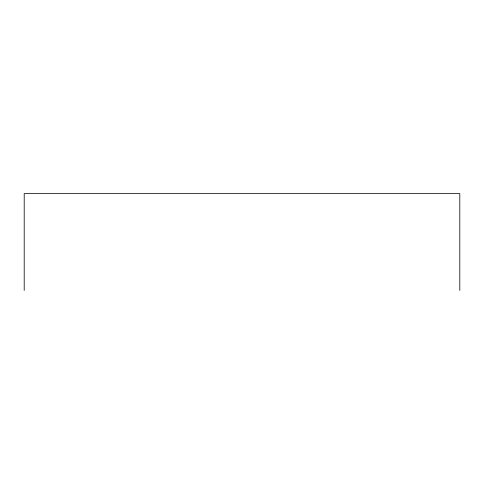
<?xml version="1.0" encoding="UTF-8"?>
<svg xmlns="http://www.w3.org/2000/svg" width="484" height="484" viewBox="0 0 484 484"><rect width="100%" height="100%" fill="white"/><g stroke="black" fill="none" stroke-linecap="round" stroke-linejoin="round"><path stroke-width="0.73" d="M459.8 290.424L459.8 193.576L24.2 193.576L24.2 290.424"/></g></svg>
